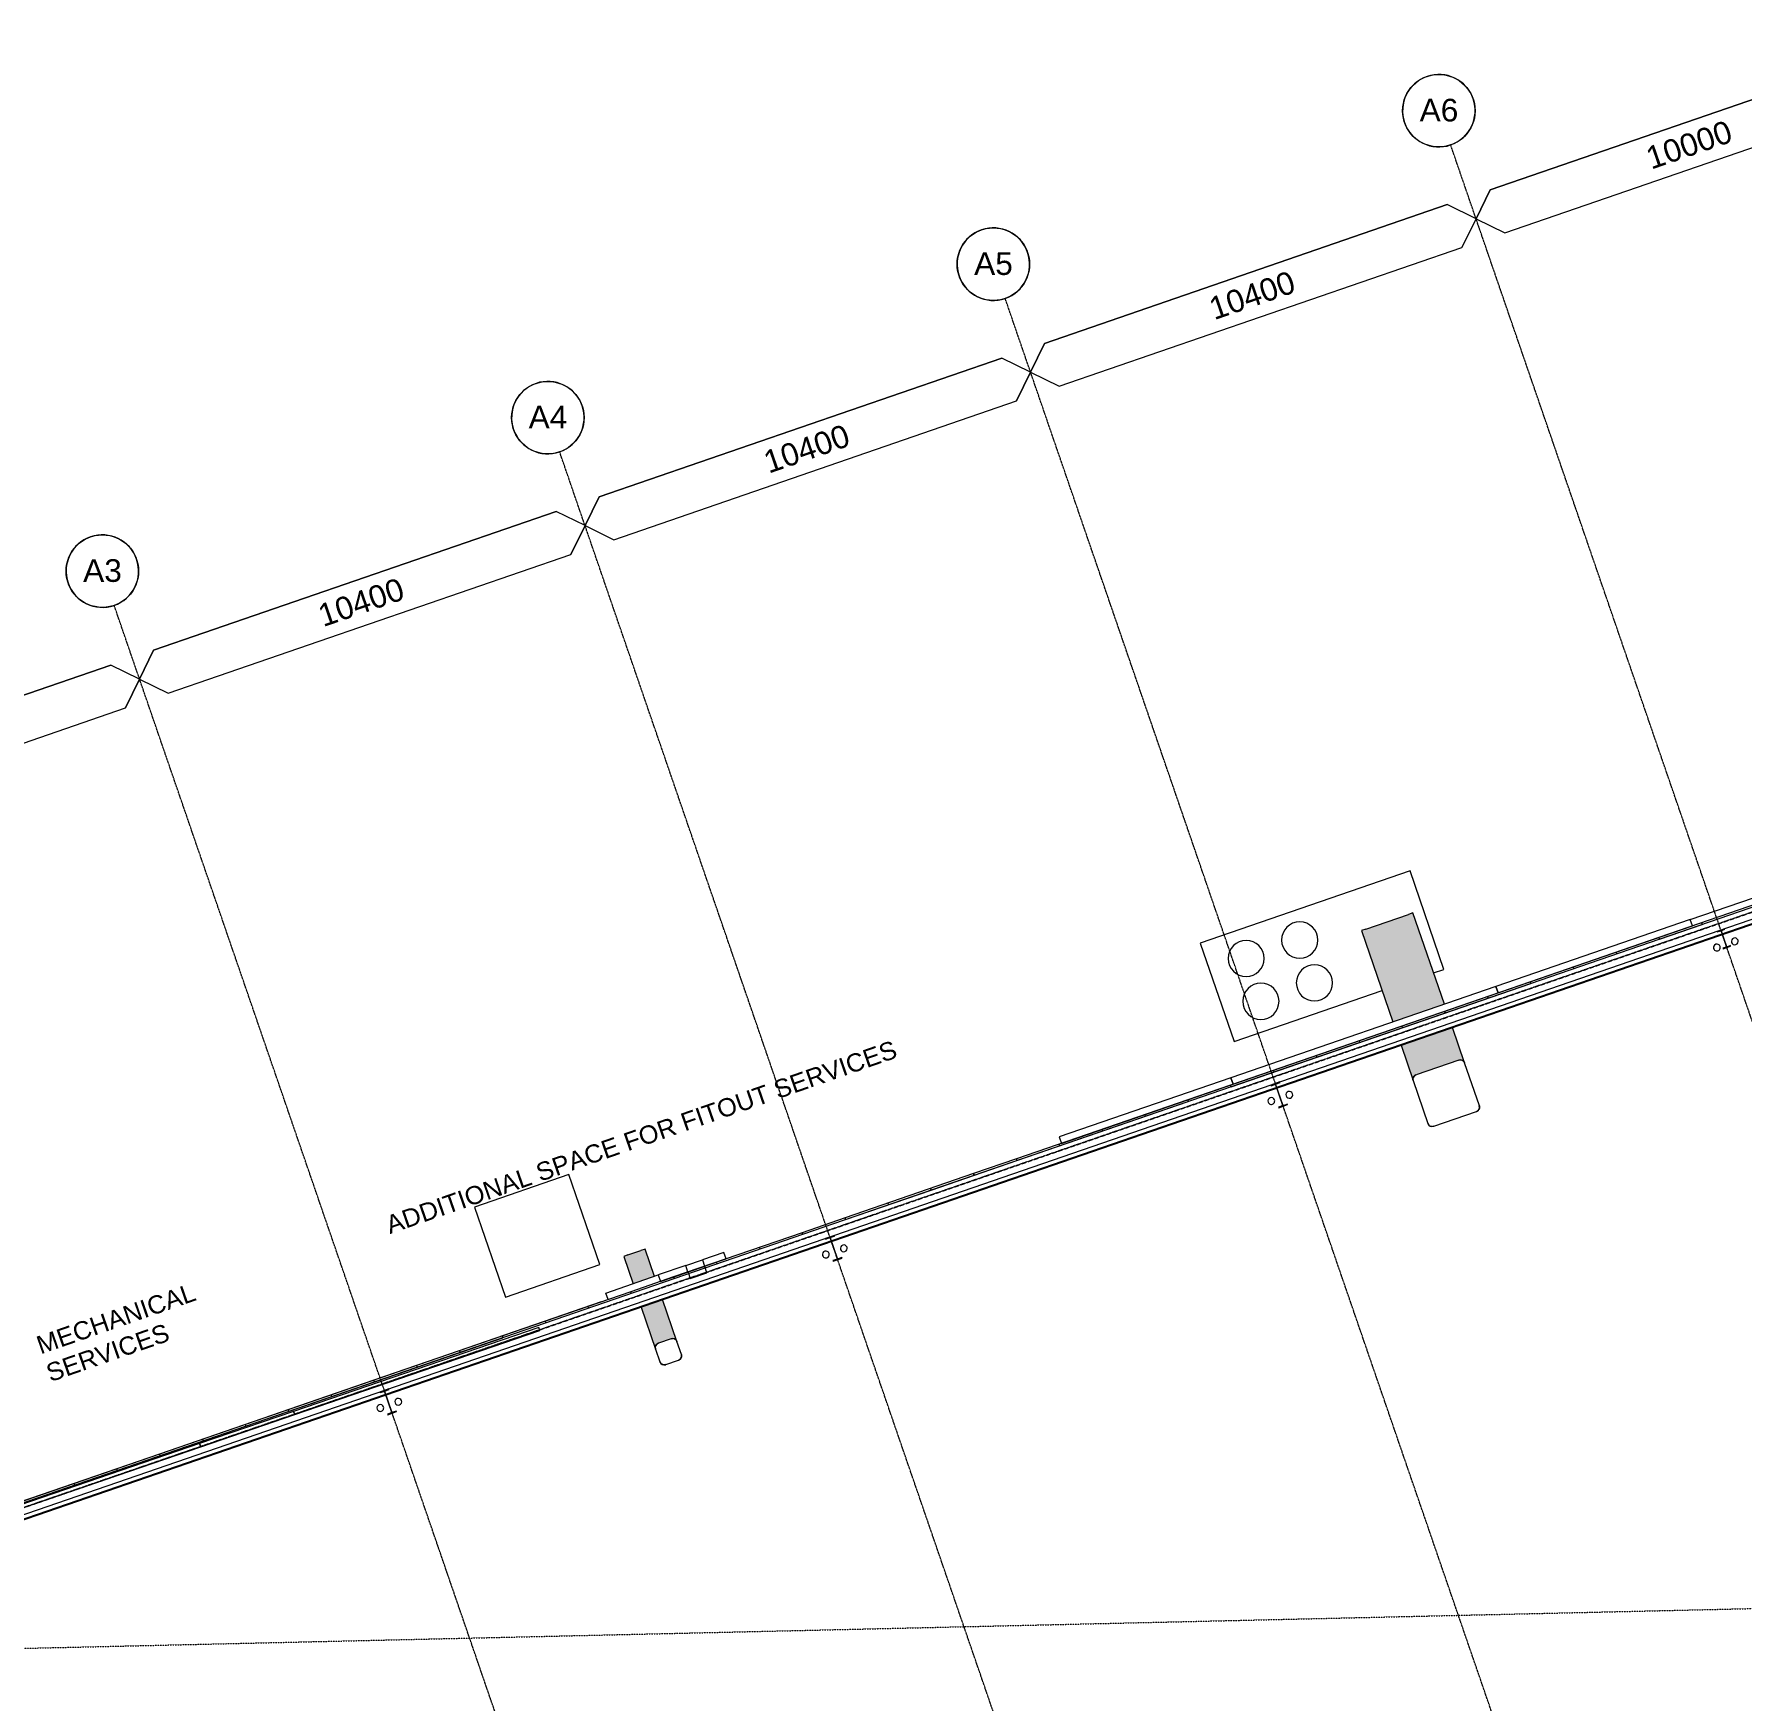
# Model space of a CAD drawing. Header units: millimetres. Extents: x -2479188 to -2300024, y 3874558 to 4053369.
# Drawn here: x -2447987 to -2410294, y 3994849 to 4031620 of the extents above; entities that cross this region are included whole.
import ezdxf

# ---------------------------------------------------------------- set-up
doc = ezdxf.new("R2010")
doc.units = ezdxf.units.MM
for name, pattern in [('Dash Tight', [1.2, 0.6, -0.6]), ('Grid Line', [21, 12, -3, 3, -3]), ('Overhead', [4, 2.5, -1.5])]:
    doc.linetypes.add(name, pattern=pattern)
for name, color, linetype, lineweight in [('A-ANNO-NOTE', 131, 'Continuous', 5), ('A-DETL', 90, 'Continuous', 18), ('A-DETL-GENF', 92, 'Continuous', 5), ('A-FLOR-OVHD', 1, 'Overhead', 13), ('A-GENM', 13, 'Continuous', 5), ('A-WALL', 113, 'Continuous', 5), ('A-WALL-FNSH', 113, 'Continuous', 13), ('A-WALL-PATT', 111, 'Continuous', 13), ('G-ANNO-TEXT', 231, 'Continuous', 5), ('P-SANR-FIXT', 6, 'Continuous', 5), ('S-BEAM', 12, 'Continuous', 5), ('S-GRID', 1, 'Continuous', 5), ('S-GRID-IDEN', 1, 'Continuous', 5)]:
    doc.layers.add(name, color=color, linetype=linetype, lineweight=lineweight)
doc.styles.add('Arial', font='arial.ttf', dxfattribs={"height": 500})
doc.styles.add('Arial_2', font='arial.ttf', dxfattribs={"height": 400})

# ---------------------------------------------------------------- blocks, each defined once
blk = doc.blocks.new('Mechanical - Condensers - Mechanical - Condensers-1249279-GA - Part A 6m')
at = {"layer": 'A-GENM'}
h = blk.add_hatch(color=256, dxfattribs=at)
h.paths.add_polyline_path([(-2417486, 4008659), (-2416541, 4008985), (-2416777, 4009671), (-2417722, 4009345), (-2417525, 4008770)])
h.paths.add_polyline_path([(-2417900, 4009860), (-2416954, 4010185), (-2417648, 4012199), (-2418593, 4011874), (-2418158, 4010609)])
h = blk.add_hatch(color=256, dxfattribs=at)
h.paths.add_polyline_path([(-2416414, 4008923), (-2416682, 4009703), (-2416777, 4009671), (-2416541, 4008985), (-2416510, 4008990), (-2416473, 4008983), (-2416464, 4008980), (-2416443, 4008966), (-2416425, 4008946)])
h.paths.add_polyline_path([(-2416954, 4010185), (-2416860, 4010218), (-2417553, 4012232), (-2417648, 4012199), (-2417100, 4010609)])
h = blk.add_hatch(color=256, dxfattribs=at)
h.paths.add_polyline_path([(-2417548, 4008532), (-2417554, 4008563), (-2417547, 4008599), (-2417544, 4008608), (-2417529, 4008630), (-2417510, 4008647), (-2417486, 4008659), (-2417722, 4009345), (-2417817, 4009312), (-2417554, 4008548)])
h.paths.add_polyline_path([(-2417994, 4009827), (-2417900, 4009860), (-2418593, 4011874), (-2418688, 4011841), (-2418264, 4010609)])
h = blk.add_hatch(color=256, dxfattribs=at)
h.paths.add_polyline_path([(-2434271, 4002611), (-2434277, 4002642), (-2434270, 4002679), (-2434267, 4002688), (-2434252, 4002710), (-2434233, 4002727), (-2434209, 4002739), (-2434495, 4003569), (-2434590, 4003537), (-2434277, 4002627)])
h.paths.add_polyline_path([(-2434767, 4004052), (-2434673, 4004084), (-2434880, 4004687), (-2434975, 4004654), (-2434817, 4004196)])
h = blk.add_hatch(color=256, dxfattribs=at)
h.paths.add_polyline_path([(-2434209, 4002739), (-2433926, 4002836), (-2434212, 4003667), (-2434495, 4003569), (-2434218, 4002763)])
h.paths.add_polyline_path([(-2434673, 4004084), (-2434389, 4004182), (-2434597, 4004785), (-2434880, 4004687), (-2434713, 4004201)])
h = blk.add_hatch(color=256, dxfattribs=at)
h.paths.add_polyline_path([(-2433799, 4002774), (-2434119, 4003699), (-2434212, 4003667), (-2433926, 4002836), (-2433895, 4002842), (-2433858, 4002835), (-2433849, 4002832), (-2433828, 4002817), (-2433810, 4002798)])
h.paths.add_polyline_path([(-2434389, 4004182), (-2434294, 4004214), (-2434502, 4004817), (-2434597, 4004785), (-2434396, 4004201)])
for p, q in [((-2417617, 4013162), (-2422251, 4011566)), ((-2416869, 4010987), (-2417617, 4013162)), ((-2418593, 4011874), (-2417648, 4012199)), ((-2417553, 4012232), (-2417648, 4012199)), ((-2416860, 4010218), (-2417553, 4012232)), ((-2418593, 4011874), (-2418688, 4011841)), ((-2418688, 4011841), (-2417994, 4009827)), ((-2422251, 4011566), (-2421502, 4009392)), ((-2417097, 4010908), (-2416869, 4010987)), ((-2421502, 4009392), (-2418232, 4010518)), ((-2416414, 4008923), (-2416682, 4009703)), ((-2417817, 4009312), (-2417548, 4008532)), ((-2436186, 4006458), (-2438266, 4005742)), ((-2435503, 4004473), (-2436186, 4006458)), ((-2438266, 4005742), (-2437583, 4003756)), ((-2434880, 4004687), (-2434975, 4004654)), ((-2434975, 4004654), (-2434767, 4004052)), ((-2434880, 4004687), (-2434597, 4004785)), ((-2434502, 4004817), (-2434597, 4004785)), ((-2434294, 4004214), (-2434502, 4004817)), ((-2437583, 4003756), (-2435503, 4004473)), ((-2434590, 4003537), (-2434271, 4002611)), ((-2433799, 4002774), (-2434117, 4003700))]:
    blk.add_line(p, q, dxfattribs=at)
at = {"layer": 'A-GENM', "lineweight": 13}
for p, q in [((-2416541, 4008985), (-2417486, 4008659)), ((-2416088, 4007977), (-2416414, 4008923)), ((-2417548, 4008532), (-2417223, 4007586)), ((-2417096, 4007524), (-2416150, 4007850)), ((-2433926, 4002836), (-2434209, 4002739)), ((-2433926, 4002836), (-2434209, 4002739)), ((-2433701, 4002491), (-2433799, 4002774)), ((-2433701, 4002491), (-2433799, 4002774)), ((-2434271, 4002611), (-2434174, 4002328)), ((-2434271, 4002611), (-2434174, 4002328)), ((-2434047, 4002266), (-2433763, 4002364)), ((-2434047, 4002266), (-2433763, 4002364))]:
    blk.add_line(p, q, dxfattribs=at)
at = {"layer": 'A-GENM'}
for centre, start, end in [((-2420053, 4011634), 0, 180), ((-2421235, 4011227), 0, 180), ((-2420053, 4011634), 180, 0), ((-2421235, 4011227), 180, 0), ((-2419728, 4010689), 0, 180), ((-2420910, 4010282), 0, 180), ((-2419728, 4010689), 180, 0), ((-2420910, 4010282), 180, 0)]:
    blk.add_arc(centre, 400, start, end, dxfattribs=at)
at = {"layer": 'A-GENM', "lineweight": 13}
for centre, start, end in [((-2416508, 4008890), 19, 109), ((-2417454, 4008565), 109, 199), ((-2416183, 4007945), 289, 19), ((-2417128, 4007619), 199, 289), ((-2434177, 4002644), 109, 199), ((-2434177, 4002644), 109, 199), ((-2433893, 4002742), 19, 109), ((-2433893, 4002742), 19, 109), ((-2434079, 4002360), 199, 289), ((-2434079, 4002360), 199, 289), ((-2433796, 4002458), 289, 19), ((-2433796, 4002458), 289, 19)]:
    blk.add_arc(centre, 100, start, end, dxfattribs=at)
at = {"layer": 'A-GENM'}
for points, knots in [([(-2416541, 4008985), (-2416533, 4008987), (-2416523, 4008989), (-2416513, 4008990), (-2416512, 4008990)], [0, 0, 0, 0, 0.1666667, 0.1853555, 0.1853555, 0.1853555, 0.1853555]), ([(-2416503, 4008990), (-2416503, 4008990), (-2416498, 4008990), (-2416491, 4008989), (-2416485, 4008987), (-2416483, 4008987)], [0.2443021, 0.2443021, 0.2443021, 0.2443021, 0.25, 0.3333333, 0.3716646, 0.3716646, 0.3716646, 0.3716646]), ([(-2416473, 4008984), (-2416472, 4008983), (-2416469, 4008982), (-2416464, 4008980), (-2416460, 4008978), (-2416457, 4008976), (-2416456, 4008975)], [0.4397801, 0.4397801, 0.4397801, 0.4397801, 0.4583333, 0.5, 0.5416667, 0.5602199, 0.5602199, 0.5602199, 0.5602199]), ([(-2416447, 4008969), (-2416446, 4008968), (-2416442, 4008965), (-2416438, 4008961), (-2416435, 4008958), (-2416433, 4008956), (-2416433, 4008956)], [0.6283354, 0.6283354, 0.6283354, 0.6283354, 0.6666667, 0.7083333, 0.75, 0.7556979, 0.7556979, 0.7556979, 0.7556979]), ([(-2417554, 4008570), (-2417554, 4008570), (-2417553, 4008573), (-2417553, 4008577), (-2417552, 4008583), (-2417551, 4008588), (-2417551, 4008589)], [0.2443021, 0.2443021, 0.2443021, 0.2443021, 0.25, 0.2916667, 0.3333333, 0.3716646, 0.3716646, 0.3716646, 0.3716646]), ([(-2417548, 4008532), (-2417550, 4008536), (-2417552, 4008545), (-2417553, 4008554), (-2417554, 4008559), (-2417554, 4008560)], [0, 0, 0, 0, 0.0833333, 0.1666667, 0.1853555, 0.1853555, 0.1853555, 0.1853555]), ([(-2417547, 4008600), (-2417547, 4008601), (-2417546, 4008604), (-2417544, 4008608), (-2417541, 4008613), (-2417540, 4008616), (-2417539, 4008617)], [0.4397801, 0.4397801, 0.4397801, 0.4397801, 0.4583333, 0.5, 0.5416667, 0.5602199, 0.5602199, 0.5602199, 0.5602199]), ([(-2417533, 4008625), (-2417532, 4008627), (-2417528, 4008632), (-2417523, 4008637), (-2417520, 4008640), (-2417519, 4008640)], [0.6283354, 0.6283354, 0.6283354, 0.6283354, 0.6666667, 0.75, 0.7556979, 0.7556979, 0.7556979, 0.7556979]), ([(-2416088, 4007977), (-2416087, 4007973), (-2416084, 4007964), (-2416083, 4007955), (-2416083, 4007950), (-2416083, 4007949)], [0, 0, 0, 0, 0.0833333, 0.1666667, 0.1853555, 0.1853555, 0.1853555, 0.1853555]), ([(-2416103, 4007884), (-2416105, 4007882), (-2416109, 4007877), (-2416113, 4007872), (-2416117, 4007869), (-2416117, 4007869)], [0.6283354, 0.6283354, 0.6283354, 0.6283354, 0.6666667, 0.75, 0.7556979, 0.7556979, 0.7556979, 0.7556979]), ([(-2416089, 4007909), (-2416089, 4007908), (-2416091, 4007906), (-2416093, 4007901), (-2416095, 4007896), (-2416097, 4007893), (-2416097, 4007892)], [0.4397801, 0.4397801, 0.4397801, 0.4397801, 0.4583333, 0.5, 0.5416667, 0.5602199, 0.5602199, 0.5602199, 0.5602199]), ([(-2416083, 4007939), (-2416083, 4007939), (-2416083, 4007937), (-2416083, 4007932), (-2416084, 4007926), (-2416085, 4007922), (-2416086, 4007920)], [0.2443021, 0.2443021, 0.2443021, 0.2443021, 0.25, 0.2916667, 0.3333333, 0.3716646, 0.3716646, 0.3716646, 0.3716646]), ([(-2417189, 4007540), (-2417191, 4007541), (-2417194, 4007544), (-2417199, 4007548), (-2417202, 4007551), (-2417203, 4007553), (-2417204, 4007553)], [0.6283354, 0.6283354, 0.6283354, 0.6283354, 0.6666667, 0.7083333, 0.75, 0.7556979, 0.7556979, 0.7556979, 0.7556979]), ([(-2417163, 4007525), (-2417164, 4007526), (-2417167, 4007527), (-2417172, 4007529), (-2417177, 4007532), (-2417179, 4007533), (-2417180, 4007534)], [0.4397801, 0.4397801, 0.4397801, 0.4397801, 0.4583333, 0.5, 0.5416667, 0.5602199, 0.5602199, 0.5602199, 0.5602199]), ([(-2417133, 4007519), (-2417134, 4007519), (-2417138, 4007519), (-2417145, 4007520), (-2417151, 4007522), (-2417153, 4007522)], [0.2443021, 0.2443021, 0.2443021, 0.2443021, 0.25, 0.3333333, 0.3716646, 0.3716646, 0.3716646, 0.3716646]), ([(-2417096, 4007524), (-2417104, 4007522), (-2417113, 4007520), (-2417123, 4007519), (-2417124, 4007519)], [0, 0, 0, 0, 0.1666667, 0.1853555, 0.1853555, 0.1853555, 0.1853555]), ([(-2434270, 4002679), (-2434270, 4002680), (-2434269, 4002683), (-2434267, 4002688), (-2434264, 4002693), (-2434263, 4002695), (-2434262, 4002696)], [0.4397801, 0.4397801, 0.4397801, 0.4397801, 0.4583333, 0.5, 0.5416667, 0.5602199, 0.5602199, 0.5602199, 0.5602199]), ([(-2434256, 4002705), (-2434255, 4002707), (-2434251, 4002712), (-2434246, 4002716), (-2434243, 4002719), (-2434242, 4002720)], [0.6283354, 0.6283354, 0.6283354, 0.6283354, 0.6666667, 0.75, 0.7556979, 0.7556979, 0.7556979, 0.7556979]), ([(-2433926, 4002836), (-2433917, 4002839), (-2433908, 4002841), (-2433898, 4002842), (-2433897, 4002842)], [0, 0, 0, 0, 0.1666667, 0.1853555, 0.1853555, 0.1853555, 0.1853555]), ([(-2433888, 4002842), (-2433888, 4002842), (-2433883, 4002841), (-2433876, 4002840), (-2433870, 4002839), (-2433868, 4002839)], [0.2443021, 0.2443021, 0.2443021, 0.2443021, 0.25, 0.3333333, 0.3716646, 0.3716646, 0.3716646, 0.3716646]), ([(-2433858, 4002835), (-2433857, 4002835), (-2433854, 4002834), (-2433849, 4002832), (-2433845, 4002829), (-2433842, 4002828), (-2433841, 4002827)], [0.4397801, 0.4397801, 0.4397801, 0.4397801, 0.4583333, 0.5, 0.5416667, 0.5602199, 0.5602199, 0.5602199, 0.5602199]), ([(-2433832, 4002821), (-2433831, 4002820), (-2433827, 4002817), (-2433823, 4002813), (-2433820, 4002809), (-2433818, 4002808), (-2433818, 4002807)], [0.6283354, 0.6283354, 0.6283354, 0.6283354, 0.6666667, 0.7083333, 0.75, 0.7556979, 0.7556979, 0.7556979, 0.7556979]), ([(-2434277, 4002649), (-2434277, 4002650), (-2434277, 4002652), (-2434276, 4002657), (-2434275, 4002663), (-2434274, 4002667), (-2434274, 4002669)], [0.2443021, 0.2443021, 0.2443021, 0.2443021, 0.25, 0.2916667, 0.3333333, 0.3716646, 0.3716646, 0.3716646, 0.3716646]), ([(-2434271, 4002611), (-2434273, 4002616), (-2434275, 4002624), (-2434276, 4002634), (-2434277, 4002639), (-2434277, 4002640)], [0, 0, 0, 0, 0.0833333, 0.1666667, 0.1853555, 0.1853555, 0.1853555, 0.1853555]), ([(-2433716, 4002397), (-2433717, 4002396), (-2433721, 4002391), (-2433726, 4002386), (-2433730, 4002383), (-2433730, 4002383)], [0.6283354, 0.6283354, 0.6283354, 0.6283354, 0.6666667, 0.75, 0.7556979, 0.7556979, 0.7556979, 0.7556979]), ([(-2433702, 4002423), (-2433702, 4002422), (-2433703, 4002419), (-2433706, 4002414), (-2433708, 4002410), (-2433710, 4002407), (-2433710, 4002406)], [0.4397801, 0.4397801, 0.4397801, 0.4397801, 0.4583333, 0.5, 0.5416667, 0.5602199, 0.5602199, 0.5602199, 0.5602199]), ([(-2433701, 4002491), (-2433700, 4002486), (-2433697, 4002478), (-2433696, 4002468), (-2433696, 4002463), (-2433696, 4002462)], [0, 0, 0, 0, 0.0833333, 0.1666667, 0.1853555, 0.1853555, 0.1853555, 0.1853555]), ([(-2433696, 4002453), (-2433696, 4002453), (-2433696, 4002450), (-2433696, 4002445), (-2433697, 4002439), (-2433698, 4002435), (-2433699, 4002433)], [0.2443021, 0.2443021, 0.2443021, 0.2443021, 0.25, 0.2916667, 0.3333333, 0.3716646, 0.3716646, 0.3716646, 0.3716646]), ([(-2434140, 4002281), (-2434142, 4002282), (-2434145, 4002285), (-2434150, 4002289), (-2434153, 4002293), (-2434154, 4002295), (-2434155, 4002295)], [0.6283354, 0.6283354, 0.6283354, 0.6283354, 0.6666667, 0.7083333, 0.75, 0.7556979, 0.7556979, 0.7556979, 0.7556979]), ([(-2434114, 4002267), (-2434115, 4002267), (-2434118, 4002268), (-2434123, 4002270), (-2434128, 4002273), (-2434130, 4002275), (-2434131, 4002275)], [0.4397801, 0.4397801, 0.4397801, 0.4397801, 0.4583333, 0.5, 0.5416667, 0.5602199, 0.5602199, 0.5602199, 0.5602199]), ([(-2434084, 4002261), (-2434085, 4002261), (-2434089, 4002261), (-2434096, 4002262), (-2434102, 4002263), (-2434104, 4002264)], [0.2443021, 0.2443021, 0.2443021, 0.2443021, 0.25, 0.3333333, 0.3716646, 0.3716646, 0.3716646, 0.3716646]), ([(-2434047, 4002266), (-2434055, 4002263), (-2434064, 4002261), (-2434074, 4002261), (-2434075, 4002260)], [0, 0, 0, 0, 0.1666667, 0.1853555, 0.1853555, 0.1853555, 0.1853555])]:
    blk.add_open_spline(points, degree=3, knots=knots, dxfattribs=at)
for points in [[(-2416425, 4008946), (-2416423, 4008942), (-2416419, 4008935), (-2416415, 4008927), (-2416414, 4008923)], [(-2417510, 4008647), (-2417502, 4008652), (-2417495, 4008656), (-2417486, 4008659)], [(-2416127, 4007862), (-2416134, 4007857), (-2416142, 4007853), (-2416150, 4007850)], [(-2417211, 4007563), (-2417214, 4007567), (-2417218, 4007574), (-2417221, 4007582), (-2417223, 4007586)], [(-2434233, 4002727), (-2434226, 4002732), (-2434218, 4002736), (-2434209, 4002739)], [(-2433810, 4002798), (-2433808, 4002794), (-2433803, 4002787), (-2433800, 4002779), (-2433799, 4002774)], [(-2434162, 4002304), (-2434165, 4002308), (-2434169, 4002316), (-2434172, 4002324), (-2434174, 4002328)], [(-2433740, 4002375), (-2433747, 4002370), (-2433755, 4002366), (-2433763, 4002364)]]:
    blk.add_open_spline(points, degree=3, dxfattribs=at)
blk = doc.blocks.new('Downpipe - Straight - 01 - 150D-1616291-GA - Part A 6m')
at = {"layer": 'P-SANR-FIXT'}
for start, end in [(0, 180), (360, 180), (180, 0), (180, 360)]:
    blk.add_arc((-40, 100), 75, start, end, dxfattribs=at)
blk = doc.blocks.new('Downpipe - Straight - 01 - 150D-1616292-GA - Part A 6m')
at = {"layer": 'P-SANR-FIXT'}
for start, end in [(360, 180), (0, 180), (180, 360), (180, 0)]:
    blk.add_arc((-40, -100), 75, start, end, dxfattribs=at)
blk = doc.blocks.new('Structural Framing 2 - Structural Framing 1-1620312-GA - Part A 6m')
at = {"layer": 'S-BEAM', "lineweight": 13}
for p, q in [((-2430325, 4005116), (-2430522, 4005048)), ((-2430522, 4005048), (-2430518, 4005035)), ((-2430518, 4005035), (-2430437, 4005063)), ((-2430419, 4005054), (-2430265, 4004607)), ((-2430256, 4004610), (-2430410, 4005057)), ((-2430401, 4005075), (-2430320, 4005103)), ((-2430320, 4005103), (-2430325, 4005116)), ((-2430274, 4004589), (-2430355, 4004561)), ((-2430350, 4004548), (-2430153, 4004616)), ((-2430157, 4004629), (-2430238, 4004601)), ((-2430153, 4004616), (-2430157, 4004629)), ((-2430355, 4004561), (-2430350, 4004548))]:
    blk.add_line(p, q, dxfattribs=at)
for centre, start, end in [((-2430432, 4005050), 19.0004, 109.0004), ((-2430397, 4005062), 109.0004, 199.0004), ((-2430278, 4004602), 289.0004, 19.0004), ((-2430243, 4004614), 199.0004, 289.0004)]:
    blk.add_arc(centre, 14, start, end, dxfattribs=at)
blk = doc.blocks.new('Structural Framing 46 - Structural Framing 1-1621990-GA - Part A 6m')
at = {"layer": 'S-BEAM', "lineweight": 13}
for p, q in [((-2410673, 4011883), (-2410841, 4011825)), ((-2410841, 4011825), (-2410837, 4011813)), ((-2410837, 4011813), (-2410767, 4011837)), ((-2410753, 4011830), (-2410636, 4011491)), ((-2410629, 4011494), (-2410745, 4011832)), ((-2410738, 4011847), (-2410669, 4011871)), ((-2410669, 4011871), (-2410673, 4011883)), ((-2410643, 4011477), (-2410713, 4011453)), ((-2410713, 4011453), (-2410709, 4011441)), ((-2410709, 4011441), (-2410541, 4011499)), ((-2410545, 4011511), (-2410614, 4011487)), ((-2410541, 4011499), (-2410545, 4011511))]:
    blk.add_line(p, q, dxfattribs=at)
for centre, start, end in [((-2410763, 4011826), 19.0004, 109.0004), ((-2410735, 4011836), 109.0004, 199.0004), ((-2410647, 4011488), 289.0004, 19.0004), ((-2410618, 4011498), 199.0004, 289.0004)]:
    blk.add_arc(centre, 11.4, start, end, dxfattribs=at)
blk = doc.blocks.new('Structural Framing 3 - Structural Framing 1-1636859-GA - Part A 6m')
at = {"layer": 'S-BEAM', "lineweight": 13}
for p, q in [((-2420491, 4008502), (-2420689, 4008434)), ((-2420689, 4008434), (-2420685, 4008421)), ((-2420685, 4008421), (-2420604, 4008449)), ((-2420586, 4008440), (-2420432, 4007992)), ((-2420423, 4007996), (-2420577, 4008443)), ((-2420568, 4008461), (-2420487, 4008489)), ((-2420487, 4008489), (-2420491, 4008502)), ((-2420440, 4007975), (-2420521, 4007947)), ((-2420517, 4007934), (-2420319, 4008002)), ((-2420324, 4008015), (-2420405, 4007987)), ((-2420319, 4008002), (-2420324, 4008015)), ((-2420521, 4007947), (-2420517, 4007934))]:
    blk.add_line(p, q, dxfattribs=at)
for centre, start, end in [((-2420599, 4008436), 19.0004, 109.0004), ((-2420564, 4008448), 109.0004, 199.0004), ((-2420445, 4007988), 289.0004, 19.0004), ((-2420409, 4008000), 199.0004, 289.0004)]:
    blk.add_arc(centre, 14, start, end, dxfattribs=at)
blk = doc.blocks.new('Structural Framing 36 - Structural Framing 1-1636954-GA - Part A 6m')
at = {"layer": 'S-BEAM', "lineweight": 13}
for p, q in [((-2440158, 4001730), (-2440356, 4001662)), ((-2440356, 4001662), (-2440351, 4001649)), ((-2440351, 4001649), (-2440270, 4001677)), ((-2440253, 4001668), (-2440098, 4001221)), ((-2440089, 4001224), (-2440244, 4001671)), ((-2440235, 4001689), (-2440154, 4001717)), ((-2440154, 4001717), (-2440158, 4001730)), ((-2440107, 4001203), (-2440188, 4001175)), ((-2440184, 4001162), (-2439986, 4001230)), ((-2439991, 4001243), (-2440072, 4001215)), ((-2439986, 4001230), (-2439991, 4001243)), ((-2440188, 4001175), (-2440184, 4001162))]:
    blk.add_line(p, q, dxfattribs=at)
for centre, start, end in [((-2440266, 4001664), 19.0004, 109.0004), ((-2440230, 4001676), 109.0004, 199.0004), ((-2440112, 4001216), 289.0004, 19.0004), ((-2440076, 4001228), 199.0004, 289.0004)]:
    blk.add_arc(centre, 14, start, end, dxfattribs=at)
blk = doc.blocks.new('Skygate1 - Skygate-2245925-GA - Part A 6m')
at = {"layer": 'A-GENM'}
for p, q in [((-2411434, 4012086), (-2403896, 4014682)), ((-2403847, 4014540), (-2403896, 4014682)), ((-2433606, 4004452), (-2433238, 4004578)), ((-2435367, 4003845), (-2434210, 4004244)), ((-2435319, 4003703), (-2435367, 4003845)), ((-2435319, 4003703), (-2435367, 4003845))]:
    blk.add_line(p, q, dxfattribs=at)
at = {"layer": 'A-GENM', "lineweight": 13}
for p, q in [((-2411434, 4012086), (-2415723, 4010609)), ((-2415674, 4010467), (-2411385, 4011944)), ((-2411385, 4011944), (-2411434, 4012086)), ((-2415723, 4010609), (-2421570, 4008596)), ((-2415723, 4010609), (-2415674, 4010467)), ((-2415674, 4010467), (-2415723, 4010609)), ((-2421521, 4008454), (-2415674, 4010467)), ((-2421570, 4008596), (-2425363, 4007290)), ((-2425314, 4007148), (-2421521, 4008454)), ((-2421570, 4008596), (-2421521, 4008454)), ((-2421521, 4008454), (-2421570, 4008596)), ((-2425363, 4007290), (-2425314, 4007148)), ((-2432762, 4004742), (-2433238, 4004578)), ((-2433238, 4004578), (-2433189, 4004436)), ((-2433189, 4004436), (-2432713, 4004600)), ((-2432713, 4004600), (-2432762, 4004742)), ((-2433606, 4004452), (-2434210, 4004244)), ((-2434210, 4004244), (-2434161, 4004101)), ((-2434161, 4004101), (-2433557, 4004309)), ((-2433557, 4004309), (-2433606, 4004452)), ((-2433187, 4004432), (-2433555, 4004305)), ((-2433555, 4004305), (-2433506, 4004163)), ((-2433506, 4004163), (-2433138, 4004290)), ((-2433138, 4004290), (-2433187, 4004432)), ((-2436849, 4003089), (-2442261, 4001235)), ((-2436825, 4003018), (-2436849, 4003089)), ((-2442237, 4001164), (-2436825, 4003018)), ((-2442261, 4001235), (-2444335, 4000524)), ((-2442237, 4001164), (-2442261, 4001235)), ((-2442261, 4001235), (-2442237, 4001164)), ((-2444311, 4000453), (-2442237, 4001164)), ((-2444335, 4000524), (-2457627, 3995970)), ((-2457603, 3995899), (-2444311, 4000453)), ((-2444335, 4000524), (-2444311, 4000453)), ((-2444311, 4000453), (-2444335, 4000524)), ((-2457627, 3995970), (-2457603, 3995899))]:
    blk.add_line(p, q, dxfattribs=at)
blk = doc.blocks.new('Dimension - Grids _2D_ - 1-200-1063973-GA - Part A 6m')
at = {"layer": 'A-DETL-GENF'}
for p, q in [((-4523, 500), (-5023, 0)), ((-5023, 0), (-4523, 500)), ((4877, 500), (-4523, 500)), ((-4523, 500), (4877, 500)), ((5377, 0), (4877, 500)), ((5377, 0), (4877, 500)), ((-5023, 0), (-4523, -500)), ((-5023, 0), (-4523, -500)), ((4877, -500), (5377, 0)), ((5377, 0), (4877, -500)), ((-4523, -500), (4877, -500)), ((-4523, -500), (4877, -500))]:
    blk.add_line(p, q, dxfattribs=at)
blk = doc.blocks.new('Dimension - Grids _2D_ - 1-200-1063965-GA - Part A 6m')
at = {"layer": 'A-DETL-GENF'}
for p, q in [((-4323, 500), (-4823, 0)), ((-4823, 0), (-4323, 500)), ((4677, 500), (-4323, 500)), ((-4323, 500), (4677, 500)), ((5177, 0), (4677, 500)), ((5177, 0), (4677, 500)), ((-4823, 0), (-4323, -500)), ((4677, -500), (5177, 0)), ((5177, 0), (4677, -500)), ((-4823, 0), (-4323, -500)), ((-4323, -500), (4677, -500)), ((-4323, -500), (4677, -500))]:
    blk.add_line(p, q, dxfattribs=at)
blk = doc.blocks.new('Grid - A1-203820-GA - Part A 6m')
at = {"layer": 'S-GRID-IDEN'}
blk.add_circle((0, 0), 4, dxfattribs=at)
for start, end in [(360, 180), (180, 360)]:
    blk.add_arc((0, 0), 4, start, end, dxfattribs=at)

msp = doc.modelspace()

# ---------------------------------------------------------------- hatches: boundary and pattern name
at = {"layer": 'A-WALL-PATT', "lineweight": 5}
h = msp.add_hatch(dxfattribs=at)
h.set_pattern_fill('FP_2', color=256, style=0, pattern_type=2)
h.set_pattern_definition([(0, (0, 0), (812.8, 203.2), [67.056, -542.544, 67.056, -542.544, -3251.2]), (0, (0, 0), (812.8, 203.2), [-1219.2, 67.056, -1152.144, 67.056, -542.544, -1422.4]), (0, (0, 0), (812.8, 203.2), [-3048, 67.056, -339.344, 67.056, -948.944]), (120, (304.8, 101.6), (-582.376362, 602.305448), [67.056, -542.544, 67.056, -542.544, -3251.2]), (120, (304.8, 101.6), (-582.376362, 602.305448), [-1219.2, 67.056, -1152.144, 67.056, -542.544, -1422.4]), (120, (304.8, 101.6), (-582.376362, 602.305448), [-3048, 67.056, -339.344, 67.056, -948.944]), (240, (406.4, 508), (-230.423638, -805.505448), [67.056, -542.544, 67.056, -542.544, -3251.2]), (240, (406.4, 508), (-230.423638, -805.505448), [-1219.2, 67.056, -1152.144, 67.056, -542.544, -1422.4]), (240, (406.4, 508), (-230.423638, -805.505448), [-3048, 67.056, -339.344, 67.056, -948.944])])
h.paths.add_polyline_path([(-2457628.6, 3995603.9), (-2354006.2, 4031284.8), (-2354010.1, 4031296.2), (-2457632.5, 3995615.3)])

# ---------------------------------------------------------------- linework, layer by layer
at = {"layer": 'A-DETL', "linetype": 'Dash Tight', "lineweight": 5}
msp.add_line((-2457882.9, 3995785), (-2343541, 3998416.2), dxfattribs=at)
at = {"layer": 'A-FLOR-OVHD'}
msp.add_line((-2459701.8, 3995158.7), (-2354074.7, 4031529.9), dxfattribs=at)
at = {"layer": 'A-WALL', "color": 250, "lineweight": 13}
for p, q in [((-2354121.4, 4031619.5), (-2457743.8, 3995938.7)), ((-2354040, 4031383.2), (-2457662.4, 3995702.3))]:
    msp.add_line(p, q, dxfattribs=at)
at = {"layer": 'A-WALL'}
for p, q in [((-2354010.1, 4031296.2), (-2457632.5, 3995615.3)), ((-2456710.1, 3996341.1), (-2435461.9, 4003657.6)), ((-2435460.6, 4003653.9), (-2435461.9, 4003657.6))]:
    msp.add_line(p, q, dxfattribs=at)
at = {"layer": 'A-WALL-FNSH', "color": 7, "lineweight": 5}
for p, q in [((-2457628.6, 3995603.9), (-2354006.2, 4031284.8)), ((-2409288, 4012666), (-2412124.6, 4011689.3)), ((-2412111.6, 4011651.5), (-2411166, 4011977)), ((-2411179.1, 4012014.9), (-2411166, 4011977)), ((-2411166, 4011977), (-2411179.1, 4012014.9)), ((-2412124.6, 4011689.3), (-2414961.1, 4010712.6)), ((-2413070.1, 4011363.7), (-2413057.1, 4011325.9)), ((-2412124.6, 4011689.3), (-2412111.6, 4011651.5)), ((-2412111.6, 4011651.5), (-2412124.6, 4011689.3)), ((-2414015.6, 4011038.1), (-2414002.6, 4011000.3)), ((-2414961.1, 4010712.6), (-2421579.7, 4008433.5)), ((-2421566.7, 4008395.7), (-2414948.1, 4010674.7)), ((-2414961.1, 4010712.6), (-2414948.1, 4010674.7)), ((-2414948.1, 4010674.7), (-2414961.1, 4010712.6)), ((-2415906.6, 4010387), (-2415893.6, 4010349.2)), ((-2415893.6, 4010349.2), (-2415906.6, 4010387)), ((-2416852.2, 4010061.4), (-2416839.1, 4010023.6)), ((-2416839.1, 4010023.6), (-2416852.2, 4010061.4)), ((-2417797.7, 4009735.8), (-2417784.7, 4009698)), ((-2418743.2, 4009410.3), (-2418730.2, 4009372.4)), ((-2420634.2, 4008759.1), (-2420621.2, 4008721.3)), ((-2419688.7, 4009084.7), (-2419675.7, 4009046.9)), ((-2421579.7, 4008433.5), (-2422525.3, 4008108)), ((-2421579.7, 4008433.5), (-2421566.7, 4008395.7)), ((-2421566.7, 4008395.7), (-2421579.7, 4008433.5)), ((-2422525.3, 4008108), (-2426307.3, 4006805.7)), ((-2426294.3, 4006767.8), (-2422512.2, 4008070.1)), ((-2422525.3, 4008108), (-2422512.2, 4008070.1)), ((-2422512.2, 4008070.1), (-2422525.3, 4008108)), ((-2423457.8, 4007744.6), (-2423470.8, 4007782.4)), ((-2424416.3, 4007456.8), (-2424403.3, 4007419)), ((-2425348.8, 4007093.4), (-2425361.8, 4007131.2)), ((-2427252.8, 4006480.1), (-2430089.4, 4005503.4)), ((-2428185.3, 4006116.7), (-2426294.3, 4006767.8)), ((-2426307.3, 4006805.7), (-2427252.8, 4006480.1)), ((-2427252.8, 4006480.1), (-2427239.8, 4006442.3)), ((-2427239.8, 4006442.3), (-2427252.8, 4006480.1)), ((-2426307.3, 4006805.7), (-2426294.3, 4006767.8)), ((-2426294.3, 4006767.8), (-2426307.3, 4006805.7)), ((-2430076.4, 4005465.5), (-2428185.3, 4006116.7)), ((-2428198.4, 4006154.5), (-2428185.3, 4006116.7)), ((-2428185.3, 4006116.7), (-2428198.4, 4006154.5)), ((-2429143.9, 4005828.9), (-2429130.8, 4005791.1)), ((-2430089.4, 4005503.4), (-2431034.9, 4005177.8)), ((-2430089.4, 4005503.4), (-2430076.4, 4005465.5)), ((-2430076.4, 4005465.5), (-2430089.4, 4005503.4)), ((-2431034.9, 4005177.8), (-2433871.5, 4004201.1)), ((-2431034.9, 4005177.8), (-2431021.9, 4005140)), ((-2431021.9, 4005140), (-2431034.9, 4005177.8)), ((-2431980.4, 4004852.2), (-2431967.4, 4004814.4)), ((-2433871.5, 4004201.1), (-2434817, 4003875.5)), ((-2433871.5, 4004201.1), (-2433858.4, 4004163.2)), ((-2433858.4, 4004163.2), (-2433871.5, 4004201.1)), ((-2432912.9, 4004488.8), (-2432925.9, 4004526.6)), ((-2434817, 4003875.5), (-2439544.6, 4002247.6)), ((-2434817, 4003875.5), (-2434817, 4003875.5)), ((-2434803.9, 4003837.7), (-2434817, 4003875.5)), ((-2435762.5, 4003549.9), (-2435749.5, 4003512.1)), ((-2436708, 4003224.3), (-2436695, 4003186.5)), ((-2443313.6, 4000907.5), (-2437640.5, 4002860.9)), ((-2437653.5, 4002898.8), (-2437640.5, 4002860.9)), ((-2438599, 4002573.2), (-2438586, 4002535.4)), ((-2439544.6, 4002247.6), (-2440490.1, 4001922)), ((-2439544.6, 4002247.6), (-2439531.5, 4002209.8)), ((-2440490.1, 4001922), (-2445217.6, 4000294.2)), ((-2441435.6, 4001596.5), (-2441422.6, 4001558.6)), ((-2440490.1, 4001922), (-2440490.1, 4001922)), ((-2440477, 4001884.2), (-2440490.1, 4001922)), ((-2442381.1, 4001270.9), (-2442368.1, 4001233.1)), ((-2447095.7, 3999605.2), (-2443313.6, 4000907.5)), ((-2443326.6, 4000945.3), (-2443313.6, 4000907.5)), ((-2444272.1, 4000619.7), (-2444259.1, 4000581.9)), ((-2445217.6, 4000294.2), (-2446163.2, 3999968.6)), ((-2445217.6, 4000294.2), (-2445204.6, 4000256.3)), ((-2446163.2, 3999968.6), (-2448999.7, 3998991.9)), ((-2446163.2, 3999968.6), (-2446163.2, 3999968.6)), ((-2446150.1, 3999930.8), (-2446163.2, 3999968.6)), ((-2447108.7, 3999643), (-2447095.7, 3999605.2))]:
    msp.add_line(p, q, dxfattribs=at)
at = {"layer": 'S-GRID', "linetype": 'Grid Line'}
for p, q in [((-2354087.8, 4031525.3), (-2477415.1, 3989059.4)), ((-2395148.9, 3966525.9), (-2416721.1, 4029174.7)), ((-2404982.3, 3963140), (-2426554.5, 4025788.8)), ((-2414815.7, 3959754.1), (-2436387.9, 4022402.8)), ((-2424649, 3956368.1), (-2446221.2, 4019016.8))]:
    msp.add_line(p, q, dxfattribs=at)

# ---------------------------------------------------------------- block references
at = {"layer": 'A-DETL-GENF', "rotation": 19.00040712023049}
for name, p in [('Dimension - Grids _2D_ - 1-200-1063965-GA - Part A 6m', (-2411601.2, 4029118.6)), ('Dimension - Grids _2D_ - 1-200-1063973-GA - Part A 6m', (-2421245.5, 4025797.7)), ('Dimension - Grids _2D_ - 1-200-1063973-GA - Part A 6m', (-2431078.9, 4022411.7)), ('Dimension - Grids _2D_ - 1-200-1063973-GA - Part A 6m', (-2440912.2, 4019025.8)), ('Dimension - Grids _2D_ - 1-200-1063973-GA - Part A 6m', (-2450745.6, 4015639.8))]:
    msp.add_blockref(name, p, dxfattribs=at)
at = {"layer": 'A-GENM'}
for name in ['Mechanical - Condensers - Mechanical - Condensers-1249279-GA - Part A 6m', 'Skygate1 - Skygate-2245925-GA - Part A 6m']:
    msp.add_blockref(name, (0, 0), dxfattribs=at)
at = {"layer": 'P-SANR-FIXT'}
for name, p, rotation in [('Downpipe - Straight - 01 - 150D-1616292-GA - Part A 6m', (-2410851.4, 4011360.9), 199.0004071202827), ('Downpipe - Straight - 01 - 150D-1616291-GA - Part A 6m', (-2410379, 4011523.6), 19.00040712024361), ('Downpipe - Straight - 01 - 150D-1616292-GA - Part A 6m', (-2420684.7, 4007974.9), 199.0004071202827), ('Downpipe - Straight - 01 - 150D-1616292-GA - Part A 6m', (-2420684.7, 4007974.9), 199.0004071202827), ('Downpipe - Straight - 01 - 150D-1616291-GA - Part A 6m', (-2420212.4, 4008137.6), 19.00040712024361), ('Downpipe - Straight - 01 - 150D-1616291-GA - Part A 6m', (-2420212.4, 4008137.6), 19.00040712024361), ('Downpipe - Straight - 01 - 150D-1616292-GA - Part A 6m', (-2430518.1, 4004589), 199.0004071202827), ('Downpipe - Straight - 01 - 150D-1616291-GA - Part A 6m', (-2430045.8, 4004751.6), 19.00040712024361), ('Downpipe - Straight - 01 - 150D-1616292-GA - Part A 6m', (-2440351.5, 4001203), 199.0004071202827), ('Downpipe - Straight - 01 - 150D-1616291-GA - Part A 6m', (-2439879.1, 4001365.6), 19.00040712024361)]:
    msp.add_blockref(name, p, dxfattribs=dict(at, rotation=rotation))
at = {"layer": 'S-BEAM'}
for name in ['Structural Framing 46 - Structural Framing 1-1621990-GA - Part A 6m', 'Structural Framing 3 - Structural Framing 1-1636859-GA - Part A 6m', 'Structural Framing 2 - Structural Framing 1-1620312-GA - Part A 6m', 'Structural Framing 36 - Structural Framing 1-1636954-GA - Part A 6m']:
    msp.add_blockref(name, (0, 0), dxfattribs=at)
at = {"layer": 'S-GRID-IDEN', "xscale": 199.9999999999999, "yscale": 199.9999999999999, "zscale": 199.9999999999999}
for p, rotation in [((-2416981.6, 4029931.2), 19.00040712021551), ((-2426814.9, 4026545.2), 19.00040712021553), ((-2436648.3, 4023159.2), 19.00040712021537), ((-2446481.7, 4019773.2), 19.00040712021568)]:
    msp.add_blockref('Grid - A1-203820-GA - Part A 6m', p, dxfattribs=dict(at, rotation=rotation))

# ---------------------------------------------------------------- texts
at = {"layer": 'A-ANNO-NOTE', "char_height": 500, "width": 2324.894, "attachment_point": 1, "rotation": 19.00041, "style": 'Arial'}
for s, insert in [('10000', (-2412459.6, 4029101.6)), ('10400', (-2422103.8, 4025780.7)), ('10400', (-2431937.2, 4022394.8)), ('10400', (-2441770.6, 4019008.8))]:
    msp.add_mtext(s, dxfattribs=dict(at, insert=insert))
at = {"layer": 'G-ANNO-TEXT', "color": 7, "char_height": 400, "attachment_point": 1, "rotation": 19.187, "style": 'Arial_2'}
for s, insert, width in [('ADDITIONAL SPACE FOR FITOUT SERVICES', (-2440266.3, 4005522.7), 14686.915), ('MECHANICAL ', (-2447976.8, 4002867.7), 4713.922), ('SERVICES', (-2447763.7, 4002255.5), 3511.391)]:
    msp.add_mtext(s, dxfattribs=dict(at, insert=insert, width=width))
at = {"layer": 'S-GRID-IDEN', "char_height": 500, "width": 1026.16, "attachment_point": 1, "style": 'Arial'}
for s, insert in [('A6', (-2417405.9, 4030193.8)), ('A5', (-2427239.2, 4026807.8)), ('A4', (-2437072.6, 4023421.8)), ('A3', (-2446906, 4020035.9))]:
    msp.add_mtext(s, dxfattribs=dict(at, insert=insert))

doc.saveas('drawing.dxf')
